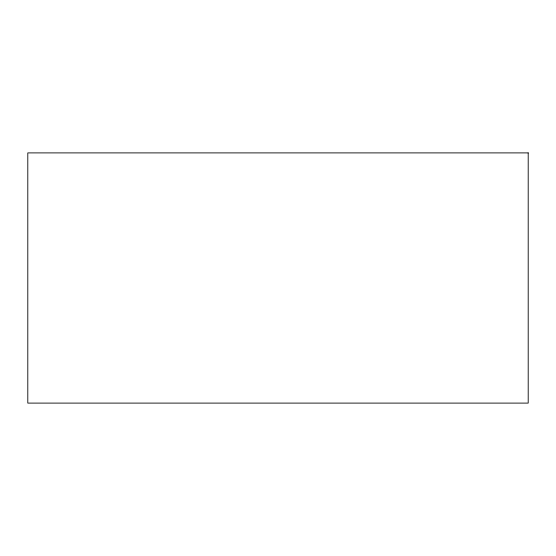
<?xml version="1.0" encoding="UTF-8"?>
<svg xmlns="http://www.w3.org/2000/svg" width="556" height="556" viewBox="0 0 556 556"><rect width="100%" height="100%" fill="white"/><g stroke="black" fill="none" stroke-linecap="round" stroke-linejoin="round"><path stroke-width="0.83" d="M528.2 152.9L27.8 152.9L27.8 403.1L528.2 403.1L528.2 152.9"/></g></svg>
